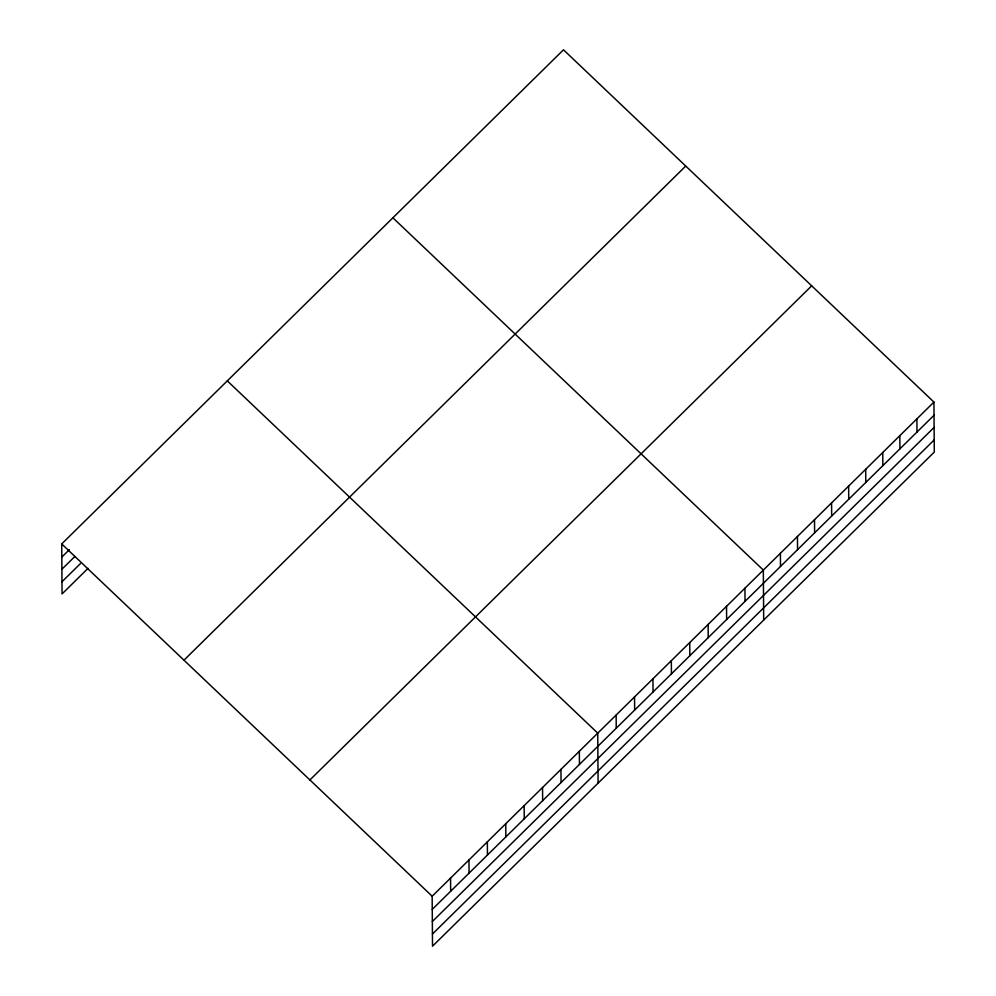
<?xml version="1.0" encoding="UTF-8"?>
<svg xmlns="http://www.w3.org/2000/svg" width="996" height="996" viewBox="0 0 996 996"><rect width="100%" height="100%" fill="white"/><g stroke="black" fill="none" stroke-linecap="round" stroke-linejoin="round"><path stroke-width="1.49" d="M88.034 568.343L62.063 593.915L61.715 543.928L563.487 49.8L933.937 402.085L934.285 452.072L432.513 946.2L432.164 896.213L933.937 402.085M61.802 557.1L69.384 549.643M61.889 569.251L74.874 556.465M61.976 581.776L80.377 563.649M183.961 660.186L685.734 166.058M309.905 779.955L811.69 285.827M432.252 909.385L934.036 415.257M432.339 921.537L934.111 427.409M432.426 934.049L934.198 439.921M392.885 217.8L763.334 570.086L763.683 620.072M227.3 380.87L597.749 733.143L598.098 783.142M61.715 543.928L432.164 896.213M916.88 418.88L916.967 432.052M899.824 435.675L899.911 448.86M882.755 452.483L882.854 465.655M865.698 469.278L865.785 482.462M848.642 486.085L848.729 499.257M831.573 502.88L831.672 516.053M814.516 519.688L814.604 532.86M797.46 536.483L797.547 549.655M780.391 553.278L780.49 566.463M744.933 588.2L745.033 601.372M726.532 606.315L726.632 619.5M708.144 624.442L708.231 637.614M689.742 642.557L689.83 655.729M671.341 660.672L671.428 673.844M652.94 678.786L653.04 691.971M634.539 696.914L634.639 710.086M616.151 715.028L616.238 728.201M579.348 751.258L579.435 764.442M560.947 769.385L561.047 782.557M542.546 787.5L542.646 800.672M524.157 805.615L524.245 818.799M505.756 823.742L505.844 836.914M487.355 841.857L487.442 855.029M468.954 859.971L469.054 873.143M450.553 878.086L450.653 891.271"/></g></svg>
